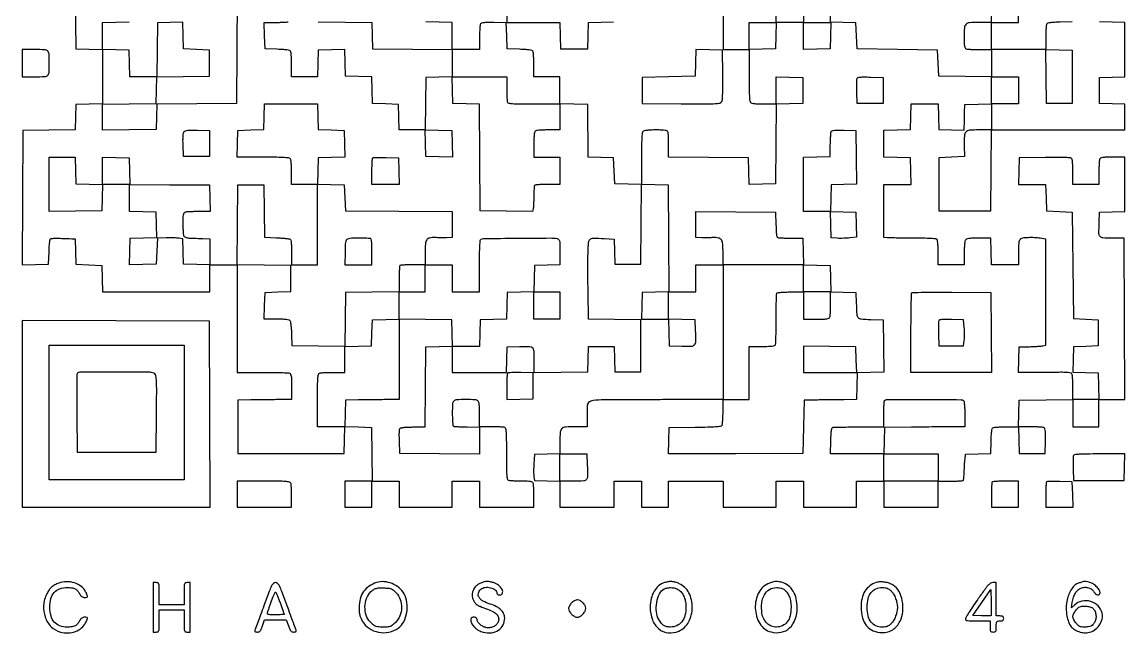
# Model space of a CAD drawing. Extents: x 179 to 1071, y 112 to 1107.
# Drawn here: x 179 to 1071, y 112 to 606 of the extents above; entities that cross this region are included whole.
import ezdxf

# ---------------------------------------------------------------- set-up
doc = ezdxf.new("R2010")
doc.units = 0

msp = doc.modelspace()

# ---------------------------------------------------------------- linework, layer by layer
for points in [[(353.021194, 626.932122), (352.760597, 583.716061), (352.5, 540.5), (320.284831, 540.236193), (288.069661, 539.972386), (287.784831, 529.736193), (287.5, 519.5), (265.75, 519.230498), (244, 518.960995), (244, 529.460995), (244, 539.960995), (265.75, 540.230498), (287.5, 540.5), (287.783631, 551.23021), (288.067262, 561.96042), (309.283631, 562.23021), (330.5, 562.5), (330.5, 573), (330.5, 583.5), (320, 584), (309.5, 584.5), (309.215817, 595.284606), (308.931635, 606.069211), (298.715817, 605.784606), (288.5, 605.5), (288.230498, 583.75), (287.960995, 562), (277.014329, 562), (266.067663, 562), (265.783832, 572.75), (265.5, 583.5), (254.75, 583.783832), (244, 584.067663), (244, 595), (244, 605.932337), (254.75, 606.216168), (265.5, 606.5)], [(571, 616.513664), (571, 606), (592.466168, 606), (613.932337, 606), (614.216168, 595.25), (614.5, 584.5), (625.5, 584.5), (636.5, 584.5), (636.783481, 595.215387), (637.066961, 605.930773), (647.283481, 606.215387), (657.5, 606.5)], [(811, 616.5), (811, 606), (800, 606), (789, 606), (789, 616.5)]]:
    msp.add_lwpolyline(points)
for points in [[(746, 627), (746, 605.5), (746, 584), (756.5, 584), (767, 584), (767, 563.2, 0.003169), (767.062069, 553.406919, 0.010454), (767.278846, 546.954487, 0.00933), (767.608073, 542.461896, 0.175156), (768.2, 541.2, 0.151021), (769.200819, 540.67179, 0.019333), (771.633415, 540.311138, 0.018456), (774.935222, 540.074264, 0.008678), (779.213853, 540), (789.027706, 540), (788.763853, 507.75), (788.5, 475.5), (777.784171, 475.216515), (767.068343, 474.93303), (766.784171, 485.716515), (766.5, 496.5), (734.25, 496.763853), (702, 497.027706), (702, 506.432066, 0.005959), (701.955694, 510.149321, 0.007839), (701.821697, 513.538545, 0.005926), (701.632097, 516.362208, 0.072001), (701.393011, 517.418213, 0.195123), (700.642994, 518.220382, 0.068495), (699.105917, 518.690477, 0.033615), (696.449162, 518.937794, 0.006405), (691.593011, 519, 0.009539), (687.62258, 518.924249, 0.019202), (684.499944, 518.684733, 0.020076), (682.177004, 518.321527, 0.148618), (681.2, 517.8, 0.175197), (680.607956, 516.537589, 0.009311), (680.278799, 512.038418, 0.01044), (680.06205, 505.576319, 0.003163), (680, 495.766168), (680, 474.932337), (669.25, 475.216168), (658.5, 475.5), (658, 486), (657.5, 496.5), (647.25, 496.784983), (637, 497.069966), (636.881648, 506.784983, -0.000066), (636.826896, 511.328393, -0.000034), (636.75939, 517.024339, -0.000034), (636.690669, 522.889387, -0.000051), (636.631648, 528), (636.5, 539.5), (625.25, 539.782751), (614, 540.065502), (614, 551.032751), (614, 562), (603.5, 562), (593, 562), (592.984687, 571.75, 0.007309), (592.922789, 575.573123, 0.010173), (592.747767, 578.991726, 0.006962), (592.504905, 581.827893, 0.117226), (592.199653, 582.711195, 0.199883), (591.411, 583.262532, 0.01918), (589.055937, 583.684251, 0.019108), (585.800174, 584.012968, 0.00836), (581.464966, 584.211195), (571.5, 584.5), (571, 595), (570.5, 605.5), (560.582645, 605.788231, 0.006827), (555.804805, 605.861823, 0.023663), (552.717063, 605.721018, 0.033714), (550.705135, 605.395734, 0.19692), (549.847958, 604.788231, 0.115445), (549.524351, 603.860149, 0.007585), (549.266219, 601.014355, 0.010675), (549.080714, 597.578609, 0.007755), (549.015313, 593.75), (549, 584), (538, 584), (527, 584), (527, 594.966168), (527, 605.932337), (516.25, 606.216168), (505.5, 606.5)], [(222.200998, 615.019799, 0.000291), (222.285669, 606), (222.5, 584.5), (233.25, 584.216168), (244, 583.932337), (244, 562), (244, 540.067663), (233.25, 539.783832), (222.5, 539.5), (222.215235, 529.269787), (221.930471, 519.039573), (200.715235, 518.769787), (179.5, 518.5), (179.241371, 464.216081), (178.982742, 409.932162), (189.741371, 410.216081), (200.5, 410.5), (200.788805, 420.464966, -0.008594), (200.967144, 424.325603, -0.013039), (201.267232, 427.672347, -0.007679), (201.629661, 430.426085, -0.221259), (202.011936, 431.007377, -0.128911), (203.060013, 431.328333, -0.008948), (206.172195, 431.399496, -0.008041), (210.955498, 431.34632, -0.001743), (219.215017, 431.092806), (221.930034, 431), (222.215017, 420.75), (222.5, 410.5), (233, 410), (243.5, 409.5), (243.783832, 398.75), (244.067663, 388), (287.533832, 388), (331, 388), (331, 399), (331, 410), (342, 410), (353, 410), (353, 366.5), (353, 323), (373.418213, 323, -0.002771), (381.357109, 322.956005, -0.004125), (388.303225, 322.821697, -0.001841), (394.220565, 322.636631, -0.083055), (395.418213, 322.393011, -0.205218), (396.23239, 321.601595, -0.063068), (396.69735, 319.913621, -0.030363), (396.940414, 316.960143, -0.005351), (397, 311.393011), (397, 301), (385.75, 300.925726, 0.000756), (380.680609, 300.884593, 0.000467), (374.720312, 300.821651, 0.000468), (368.83123, 300.748444, 0.000842), (364, 300.675726), (353.5, 300.5), (353.5, 279), (353.5, 257.5), (396.5, 257.5), (439.5, 257.5), (439.784686, 268.334198), (440.069372, 279.168395), (450.784686, 278.834198), (461.5, 278.5), (461.769502, 256.75), (462.039005, 235), (451.019502, 235), (440, 235), (440, 224.5), (440, 214), (451, 214), (462, 214), (462, 224.5), (462, 235), (473, 235), (484, 235), (484, 224.5), (484, 214), (505.5, 214), (527, 214), (527, 224.5), (527, 235), (538, 235), (549, 235), (549, 224.5), (549, 214), (571, 214), (593, 214), (593, 222.918213, 0.006277), (592.955669, 226.449196, 0.008159), (592.821697, 229.68135, 0.006338), (592.631778, 232.373807, 0.070946), (592.393011, 233.418213, 0.191652), (591.656877, 234.216173, 0.070258), (590.167248, 234.687898, 0.03479), (587.605148, 234.936805, 0.006824), (582.974799, 235, -0.006352), (579.484808, 235.044336, -0.008233), (576.287222, 235.178303, -0.006434), (573.623534, 235.368294, -0.070701), (572.581787, 235.606989, -0.25694), (571.699082, 236.652022, -0.031157), (571.276325, 239.739087, -0.016334), (571.049835, 245.241252, -0.002119), (571, 257, 0.002119), (570.950165, 268.758748, 0.016334), (570.723675, 274.260913, 0.031157), (570.300918, 277.347978, 0.25694), (569.418213, 278.393011, 0.07203), (568.361889, 278.632106, 0.005915), (565.534475, 278.821697, 0.007831), (562.140776, 278.955695, 0.005951), (558.418213, 279), (549, 279), (549, 289.393011, 0.010922), (548.826317, 297.343494, 0.180645), (547.808678, 299.74294, 0.192687), (545.492344, 300.809561, 0.012707), (538, 301, 0.012271), (530.531838, 300.816682, 0.186749), (528.210179, 299.784543, 0.185778), (527.18196, 297.456198, 0.012122), (527, 289.952028, 0.008759), (527.066748, 286.142082, 0.013338), (527.270813, 282.839398, 0.007889), (527.554801, 280.122804, 0.228161), (527.921915, 279.548259, 0.11948), (528.628529, 279.317429, 0.004153), (531.533455, 279.114902, 0.007538), (534.993522, 278.954844, 0.005174), (538.921915, 278.873109), (549, 278.767734), (549, 267.870014), (549, 256.972294), (516.75, 257.236147), (484.5, 257.5), (484.215017, 267.75, -0.005701), (484.131666, 272.833769, -0.025298), (484.267872, 275.81914, -0.042295), (484.592015, 277.593223, -0.313728), (485.215017, 278.11535, 0.009077), (485.779979, 278.176421, 0.006293), (486.416286, 278.265064, 0.006348), (487.025475, 278.365688, 0.012974), (487.5, 278.463035, -0.04467), (488.200358, 278.56102, -0.002025), (490.625618, 278.671865, -0.003374), (493.508206, 278.772433, -0.002409), (496.736147, 278.847686), (504.972294, 279), (505.236147, 311.25), (505.5, 343.5), (516.25, 343.783832), (527, 344.067663), (527, 333.533832), (527, 323), (548.965017, 323), (570.930034, 323), (571.215017, 333.25), (571.5, 343.5), (581.722245, 343.784677, -0.003488), (588.334543, 343.922669, -0.050684), (590.662172, 343.718733, -0.165802), (591.830539, 343.053969, -0.120322), (592.534088, 341.720206, -0.014931), (592.746531, 340.752221, -0.015552), (592.897539, 339.786309, -0.015411), (592.976104, 338.945432, -0.063258), (592.943422, 338.435529, 0.043583), (592.876326, 337.787963, 0.002149), (592.850897, 335.639395, 0.003463), (592.849335, 333.083367, 0.002493), (592.881579, 330.230498), (593, 322.960995), (614.75, 323.230498), (636.5, 323.5), (636.784983, 333.75), (637.069966, 344), (647.5, 344), (657.930034, 344), (658.215017, 333.75), (658.5, 323.5), (669, 323.5), (679.5, 323.5), (679.5, 344.5), (679.5, 365.5), (658.319721, 365.769685), (637.139442, 366.03937), (636.819721, 387.769685, -0.00189), (636.720239, 396.87, -0.00173), (636.685647, 406.243785, -0.001729), (636.712655, 414.613216, -0.00566), (636.81227, 420.145327, -0.012188), (637.248322, 428.257475, -0.199889), (638.460453, 430.628106, -0.182464), (641.045584, 431.550148, -0.009869), (649.859204, 431.214292), (657.932828, 430.746918), (658.216414, 420.623459), (658.5, 410.5), (669, 410.5), (679.5, 410.5), (679.763898, 442.783691), (680.027795, 475.067381), (690.763898, 474.783691), (701.5, 474.5), (701.760597, 431.283939), (702.021194, 388.067878), (691.260597, 387.783939), (680.5, 387.5), (680.216168, 376.75), (679.932337, 366), (690.932337, 366), (701.932337, 366), (702.216168, 355.25), (702.5, 344.5), (712.722245, 344.215323, 0.013848), (720.5543, 344.214168, 0.210395), (722.951391, 345.349379, 0.179386), (723.934656, 347.971409, 0.009619), (723.795054, 357), (723.5, 365.5), (712.75, 365.783832), (702, 366.067663), (702, 377.033832), (702, 388), (713, 388), (724, 388), (724, 399), (724, 410), (734.997836, 410), (745.995672, 410), (745.982205, 355.5), (745.968738, 301), (734.234369, 300.964718, -0.00038), (727.310528, 300.949156, -0.000058), (713.555506, 300.930289, -0.000065), (697.327133, 300.912041, -0.000057), (680.316291, 300.897057, 0.001259), (649.486656, 300.795773, 0.029982), (640.838863, 300.226365, 0.160339), (637.285846, 298.537728, 0.22249), (636.025314, 295.300361, -0.011579), (636.090845, 293.79075, -0.002945), (636.125982, 291.339793, -0.003001), (636.132822, 288.539636, -0.003035), (636.105963, 285.75), (636, 279), (626.934259, 279, 0.014488), (618.53919, 278.756688, 0.174233), (615.608691, 277.507482, 0.190134), (614.275491, 274.726697, 0.017821), (614, 266.999799), (614, 257.069966), (603.75, 256.784983), (593.5, 256.5), (592.970418, 249, 0.009238), (592.809463, 245.908595, 0.009315), (592.763426, 242.821875, 0.009163), (592.822694, 240.13329, 0.036753), (593.009432, 238.5), (593.578029, 235.5), (603.789014, 235.215017), (614, 234.930034), (614, 224.465017), (614, 214), (636, 214), (658, 214), (658, 224.5), (658, 235), (669, 235), (680, 235), (680, 224.5), (680, 214), (691, 214), (702, 214), (702, 224.5), (702, 235), (724, 235), (746, 235), (746, 224.5), (746, 214), (767.5, 214), (789, 214), (789, 224.5), (789, 235), (800, 235), (811, 235), (811, 224.5), (811, 214), (832.5, 214), (854, 214), (854, 224.5), (854, 235), (865, 235), (876, 235), (876, 224.5), (876, 214), (898, 214), (920, 214), (920, 224.5), (920, 235), (929.940983, 235, 0.00746), (933.786464, 235.057378, 0.011518), (937.105837, 235.233054, 0.00599), (939.864695, 235.476159, 0.233445), (940.372299, 235.793375, 0.10677), (940.574085, 236.362294, 0.00702), (940.773561, 238.103455, 0.009921), (940.942349, 240.203897, 0.007236), (941.049745, 242.543375, -0.005029), (941.157143, 245.132315, -0.003738), (941.325846, 247.988754, -0.003778), (941.525526, 250.681363, -0.008533), (941.726907, 252.716215), (942.216955, 256.932429), (952.358477, 257.216215), (962.5, 257.5), (962.788805, 267.464966, -0.00836), (962.987032, 271.800174, -0.019108), (963.315749, 275.055937, -0.01918), (963.737468, 277.411, -0.199883), (964.288805, 278.199653, -0.117134), (965.171517, 278.504879, -0.006997), (967.998336, 278.747767, -0.010202), (971.406013, 278.922787, -0.007334), (975.216168, 278.984687), (984.932337, 279), (985.216168, 268.25), (985.5, 257.5), (996, 257.5), (1006.5, 257.5), (1006.788231, 267.417355, 0.006827), (1006.861823, 272.195195, 0.023663), (1006.721018, 275.282937, 0.033714), (1006.395734, 277.294865, 0.19692), (1005.788231, 278.152042, 0.11554), (1004.859509, 278.475676, 0.007548), (1002.004417, 278.733781, 0.010646), (998.557744, 278.919289, 0.007729), (994.716168, 278.984687), (984.932337, 279), (985.216168, 289.75), (985.5, 300.5), (1007.25, 300.769502), (1029, 301.039005), (1029, 290.019502), (1029, 279), (1039.5, 279), (1050, 279), (1050, 290), (1050, 301), (1060.507242, 301), (1071.014483, 301), (1070.757242, 366.25), (1070.5, 431.5), (1060.704844, 431.5, -0.013476), (1053.2306, 431.701484, -0.207462), (1050.977276, 432.826381, -0.175915), (1050.063646, 435.326274, -0.009205), (1050.204946, 444), (1050.5, 452.5), (1060.75, 452.784983), (1071, 453.069966), (1071, 475.034983), (1071, 497), (1061.106989, 497, 0.005748), (1055.836306, 496.939403, 0.031643), (1053.006334, 496.694689, 0.0653), (1051.381554, 496.227587, 0.201158), (1050.606989, 495.418213, 0.07203), (1050.367894, 494.361889, 0.005915), (1050.178303, 491.534475, 0.007831), (1050.044305, 488.140776, 0.005951), (1050, 484.418213), (1050, 475), (1039.5, 475), (1029, 475), (1028.984687, 484.75, 0.007655), (1028.920078, 488.577369, 0.010563), (1028.73694, 492.009244, 0.007444), (1028.482259, 494.852781, 0.115844), (1028.162796, 495.77083, 0.230932), (1027.095412, 496.427241, 0.012869), (1023.091209, 496.714887, 0.012029), (1016.928451, 496.849994, 0.002701), (1006.428109, 496.77083), (985.5, 496.5), (985.216168, 485.75), (984.932337, 475), (995.932337, 475), (1006.932337, 475), (1007.216168, 464.25), (1007.5, 453.5), (1018, 453), (1028.5, 452.5), (1029, 409.5), (1029.5, 366.5), (1039.5, 366), (1049.5, 365.5), (1049.5, 355), (1049.5, 344.5), (1039.5, 344), (1029.5, 343.5), (1029.215407, 333.285365), (1028.930815, 323.07073), (1039.215407, 322.785365), (1049.5, 322.5), (1049.783832, 311.75), (1050.067663, 301), (1039.533832, 301), (1029, 301), (1028.984687, 310.75, 0.007993), (1028.917412, 314.581548, 0.010939), (1028.726302, 318.026457, 0.007917), (1028.45999, 320.877782, 0.114509), (1028.126581, 321.829429, 0.196609), (1027.220955, 322.472579, 0.032607), (1025.067193, 322.829141, 0.022473), (1021.717902, 323.009962, 0.006044), (1016.391893, 322.99349, -0.001772), (1011.475564, 322.936275, -0.001086), (1005.67828, 322.901944, -0.001088), (999.938622, 322.892906, -0.001939), (995.215017, 322.914061), (984.930034, 323), (985.215017, 333.25), (985.5, 343.5), (994, 343.75078, 0.004838), (997.419303, 343.884786, 0.005643), (1000.664062, 344.080136, 0.005034), (1003.402336, 344.303764, 0.033722), (1004.75, 344.519832), (1007, 345.038104), (1007, 387.907761), (1007, 430.777418), (1003.75, 431.305338, 0.026057), (999.130349, 431.810552, 0.018898), (993.955895, 431.909064, 0.01633), (989.270969, 431.66798, 0.102185), (986.982836, 430.990814, 0.131202), (985.914687, 429.991111, 0.095196), (985.326369, 428.464119, 0.039443), (985.058775, 425.772323, 0.00506), (985, 419.964816), (985, 410), (974.033832, 410), (963.067663, 410), (962.783832, 420.75), (962.5, 431.5), (952.712919, 431.5, 0.00665), (947.739107, 431.433843, 0.028066), (944.767521, 431.187479, 0.048144), (942.919948, 430.74503, 0.170654), (941.978232, 430, 0.109035), (941.605034, 428.965489, 0.009918), (941.304487, 426.223437, 0.012476), (941.090353, 422.902151, 0.009445), (941.015313, 419.25), (941, 410), (930.5, 410), (920, 410), (920, 419.940983, 0.007587), (919.930843, 424.498597, 0.021357), (919.698219, 427.677283, 0.025729), (919.330486, 429.856029, 0.19692), (918.75, 430.690983, 0.130492), (917.749912, 431.016747, 0.002829), (912.579687, 431.274037, 0.006286), (906.488468, 431.465935, 0.004178), (899.5, 431.53978, -0.001049), (892.405002, 431.570342, -0.001411), (885.979688, 431.629626, -0.000962), (880.588991, 431.70495, -0.015101), (878.75, 431.78978), (876, 432), (876, 453.5), (876, 475), (887.033832, 475), (898.067663, 475), (897.783832, 485.75), (897.5, 496.5), (886.75, 496.783832), (876, 497.067663), (876, 508), (876, 518.932337), (886.75, 519.216168), (897.5, 519.5), (897.784983, 529.75), (898.069966, 540), (909, 540), (919.930034, 540), (920.215017, 529.75), (920.5, 519.5), (930.75, 519.215017), (941, 518.930034), (941.153471, 522.715017, 0.00297), (941.219108, 524.612145, 0.001085), (941.290215, 527.297536, 0.001076), (941.35527, 530.233986, 0.001287), (941.403471, 533), (941.5, 539.5), (952.25, 539.783832), (963, 540.067663), (963, 529.533832), (963, 519), (953.035184, 519, 0.018611), (945.26998, 518.710857, 0.188547), (942.409772, 517.339238, 0.179199), (941.161278, 514.355436, 0.016511), (941.090885, 506.202346), (941.303145, 497.5), (930.901572, 497), (920.5, 496.5), (920.5, 475), (920.5, 453.5), (941.5, 453.5), (962.5, 453.5), (962.763664, 486.25), (963.027329, 519), (1017.013664, 519), (1071, 519), (1071, 529.465017), (1071, 539.930034), (1060.75, 540.215017), (1050.5, 540.5), (1050.5, 551), (1050.5, 561.5), (1060.75, 561.784983), (1071, 562.069966), (1071, 584), (1071, 605.930034), (1060.75, 606.215017), (1050.5, 606.5)], [(963.215017, 616.25), (962.930034, 606), (953.000201, 606, 0.017238), (945.301961, 605.73452, 0.184527), (942.515337, 604.443362, 0.178855), (941.253953, 601.603439, 0.016007), (941, 593.67273, 0.007258), (941.06419, 589.250634, 0.035943), (941.31469, 586.776052, 0.071886), (941.787918, 585.329981, 0.188329), (942.581787, 584.606989, 0.07203), (943.638111, 584.367894, 0.005915), (946.465525, 584.178303, 0.007831), (949.859224, 584.044305, 0.005951), (953.581787, 584), (963, 584), (963, 572.980112), (963, 561.960225), (941.75, 562.230112), (920.5, 562.5), (920, 573), (919.5, 583.5), (887, 584), (854.5, 584.5), (854, 595), (853.5, 605.5), (843.25, 605.784983), (833, 606.069966), (833, 616.534983)], [(1028.5, 606.5), (1018.535034, 606.211195, 0.00836), (1014.199826, 606.012968, 0.019108), (1010.944063, 605.684251, 0.01918), (1008.589, 605.262532, 0.199883), (1007.800347, 604.711195, 0.117226), (1007.495095, 603.827893, 0.006962), (1007.252233, 600.991726, 0.010173), (1007.077211, 597.573123, 0.007309), (1007.015313, 593.75), (1007, 584), (985, 584), (963, 584), (963, 595), (963, 606), (974, 606), (985, 606), (985, 616.533832)], [(418.5, 606.5), (440.216365, 606.230591), (461.93273, 605.961183), (462.216365, 595.230591), (462.5, 584.5), (494.75, 584.236147), (527, 583.972294), (527, 572.986147), (527, 562), (549, 562), (571, 562), (571, 552.581787, 0.005951), (571.044305, 548.859224, 0.007831), (571.178303, 545.465525, 0.005915), (571.367894, 542.638111, 0.07203), (571.606989, 541.581787, 0.257256), (572.653901, 540.698559, 0.030951), (575.756048, 540.27619, 0.016256), (581.284365, 540.049786, 0.002106), (593.106989, 540), (614, 540), (614, 529.5), (614, 519), (605.081787, 519, 0.006277), (601.550804, 518.955669, 0.008159), (598.31865, 518.821697, 0.006338), (595.626193, 518.631778, 0.070946), (594.581787, 518.393011, 0.205218), (593.76761, 517.601595, 0.063068), (593.30265, 515.913621, 0.030363), (593.059586, 512.960143, 0.005351), (593, 507.393011), (593, 497), (603.5, 497), (614, 497), (614, 486), (614, 475), (604.059017, 475, 0.00904), (600.206338, 474.930338, 0.013724), (596.863562, 474.717433, 0.008318), (594.119629, 474.420801, 0.227008), (593.523529, 474.03807, 0.114568), (593.287138, 473.33751, 0.006655), (593.096337, 471.070962, 0.00982), (592.956918, 468.3415, 0.007049), (592.904095, 465.28807, -0.006357), (592.853991, 462.139959, -0.00719), (592.724075, 459.121063, -0.006624), (592.542938, 456.561021, -0.038788), (592.326266, 455.230442), (591.773366, 452.960884), (570.636683, 453.230442), (549.5, 453.5), (549.239403, 496.716276), (548.978805, 539.932552), (538.239403, 540.216276), (527.5, 540.5), (527.215829, 551.283485), (526.931657, 562.06697), (516.215829, 561.783485), (505.5, 561.5), (505.260047, 540.28373), (505.020093, 519.06746), (515.760047, 518.78373), (526.5, 518.5), (526.784178, 507.715822), (527.068357, 496.931643), (516.284178, 497.215822), (505.5, 497.5), (505.216168, 508.25), (504.932337, 519), (494.501151, 519), (484.069966, 519), (483.784983, 529.25), (483.5, 539.5), (473, 540), (462.5, 540.5), (462.216508, 551.216508), (461.933016, 561.933016), (451.216508, 562.216508), (440.5, 562.5), (440.215829, 573.283485), (439.931657, 584.06697), (429.215829, 583.783485), (418.5, 583.5), (418.216168, 572.75), (417.932337, 562), (407.466168, 562), (397, 562), (396.984687, 571.75, 0.007309), (396.922789, 575.573123, 0.010173), (396.747767, 578.991726, 0.006962), (396.504905, 581.827893, 0.117226), (396.199653, 582.711195, 0.199883), (395.411, 583.262532, 0.01918), (393.055937, 583.684251, 0.019108), (389.800174, 584.012968, 0.00836), (385.464966, 584.211195), (375.5, 584.5), (375.216168, 595.25), (374.932337, 606), (384.384381, 606, 0.00593), (388.119908, 606.044304, 0.007809), (391.524537, 606.178303, 0.005887), (394.361111, 606.367872, 0.0721)]]:
    msp.add_lwpolyline(points, format="xyb")
for points in [[(788.783832, 595.25), (788.5, 584.5), (777.75, 584.216168), (767, 583.932337), (767, 594.966168), (767, 606), (778.033832, 606), (789.067663, 606)], [(832.783832, 595.25), (832.5, 584.5), (821.75, 584.216168), (811, 583.932337), (811, 594.966168), (811, 606), (822.033832, 606), (833.067663, 606)], [(1028.5, 562), (1028.5, 540.5), (1018, 540.5), (1007.5, 540.5), (1007.230403, 562.284031), (1006.960806, 584.068061), (1017.730403, 583.784031), (1028.5, 583.5)], [(810.5, 551), (810.5, 540.5), (799.75, 540.216168), (789, 539.932337), (789, 551), (789, 562.067663), (799.75, 561.783832), (810.5, 561.5)], [(985, 551), (985, 540), (974, 540), (963, 540), (963, 551), (963, 562), (974, 562), (985, 562)], [(179, 289.506286), (179, 214), (255.006326, 214), (331.012652, 214), (330.756326, 289.25), (330.5, 364.5), (254.75, 364.756286), (179, 365.012572)], [(310, 290.5), (310, 236), (255.5, 236), (201, 236), (201, 290.5), (201, 345), (255.5, 345), (310, 345)], [(811, 333.519888), (811, 323), (832.534983, 323), (854.069966, 323), (853.784983, 333.25), (853.5, 343.5), (832.25, 343.769888), (811, 344.039775)]]:
    msp.add_lwpolyline(points, close=True)
for points in [[(179, 573), (179, 562), (189.393011, 562, 0.010922), (197.343494, 562.173683, 0.180645), (199.74294, 563.191322, 0.192687), (200.809561, 565.507656, 0.012707), (201, 573, 0.012707), (200.809561, 580.492344, 0.192687), (199.74294, 582.808678, 0.180645), (197.343494, 583.826317, 0.010922), (189.393011, 584), (179, 584)], [(723.784171, 573.283485), (723.5, 562.5), (702, 562), (680.5, 561.5), (680.5, 551), (680.5, 540.5), (712.207329, 540.236011, 0.000973), (732.566979, 540.106114, 0.014249), (739.740701, 540.278754, 0.040828), (743.410903, 540.77415, 0.219324), (744.978556, 541.959932, 0.107365), (745.443119, 543.590928, 0.006792), (745.693549, 548.596386, 0.008557), (745.820525, 555.177632, 0.003973), (745.771227, 563.723921), (745.5, 583.5), (734.784171, 583.783485), (724.068343, 584.06697)], [(875.5, 551), (875.5, 540.5), (865, 540.5), (854.5, 540.5), (854.210159, 549.924983, -0.005535), (854.137174, 553.634259, -0.007531), (854.158783, 556.980936, -0.005233), (854.248144, 559.773814, -0.081166), (854.442274, 560.710164, -0.236652), (855.172333, 561.376284, -0.043922), (857.012272, 561.724596, -0.025951), (860.049899, 561.868732, -0.005823), (865.232115, 561.785181), (875.5, 561.5)], [(418.215017, 529.75), (418.5, 519.5), (429, 519), (439.5, 518.5), (439.783485, 507.784171), (440.06697, 497.068343), (429.283485, 496.784171), (418.5, 496.5), (418.216515, 485.784171), (417.93303, 475.068343), (428.716515, 474.784171), (439.5, 474.5), (440, 464), (440.5, 453.5), (483.75, 453.239377), (527, 452.978755), (527, 442.489377), (527, 432), (522.25, 431.870953, -0.005587), (520.09814, 431.836549, -0.003361), (517.544685, 431.841425, -0.003366), (515.005701, 431.880434, -0.005873), (512.902121, 431.951645, 0.059972), (508.59341, 431.631286, 0.206324), (506.331434, 430.080619, 0.124365), (505.249499, 426.765295, 0.016999), (505, 419.428571), (505, 410), (516, 410), (527, 410), (527, 399), (527, 388), (538, 388), (549, 388), (549, 408.940983, -0.002933), (549.059234, 419.038575, -0.011101), (549.273548, 425.352018, -0.009839), (549.599131, 429.63853, -0.234601), (550.219058, 430.635385, -0.136684), (552.178663, 431.202891, -0.000378), (579.934159, 431.465211, -0.001009), (606.313638, 431.641357, -0.045567), (611.75, 431.170424, -0.140502), (613.014703, 430.549084, -0.158476), (613.685894, 429.378518, -0.047978), (613.952393, 426.974487, -0.003631), (614, 420.418406), (614, 410.069966), (603.75, 409.784983), (593.5, 409.5), (593.216168, 398.75), (592.932337, 388), (603.466168, 388), (614, 388), (614, 377), (614, 366), (603.5, 366), (593, 366), (593, 377.033832), (593, 388.067663), (582.25, 387.783832), (571.5, 387.5), (571.216508, 376.783492), (570.933016, 366.066984), (560.216508, 365.783492), (549.5, 365.5), (549.216168, 354.75), (548.932337, 344), (538, 344), (527.067663, 344), (526.783832, 354.75), (526.5, 365.5), (505.25, 365.769888), (484, 366.039775), (484, 333.519888), (484, 301), (472.75, 300.925726, 0.000756), (467.680609, 300.884593, 0.000467), (461.720312, 300.821651, 0.000468), (455.83123, 300.748444, 0.000842), (451, 300.675726), (440.5, 300.5), (440.216168, 289.75), (439.932337, 279), (428.966168, 279), (418, 279), (418, 300.393011, -0.002045), (418.049566, 312.514173, -0.015901), (418.275578, 318.164693, -0.030015), (418.696146, 321.337463, -0.258697), (419.581787, 322.393011, -0.07203), (420.638111, 322.632106, -0.005915), (423.465525, 322.821697, -0.007831), (426.859224, 322.955695, -0.005951), (430.581787, 323), (440, 323), (440, 333.480112), (440, 343.960225), (418.75, 344.230112), (397.5, 344.5), (397.209882, 353.945876, 0.010217), (397.019842, 357.65896, 0.013854), (396.687053, 361.000112, 0.010763), (396.277004, 363.740901, 0.131421), (395.837437, 364.695876, 0.16359), (394.854267, 365.303767, 0.027853), (392.655059, 365.689805, 0.02181), (389.448996, 365.928968, 0.007712), (384.843724, 366), (374.932337, 366), (375.216168, 376.75), (375.5, 387.5), (386, 388), (396.5, 388.5), (396.5, 399), (396.5, 409.5), (374.736173, 409.769541), (352.972345, 410.039082), (353.236173, 442.269541), (353.5, 474.5), (364, 474.5), (374.5, 474.5), (374.769551, 453.365522), (375.039103, 432.231044), (384.769551, 431.835524, -0.006929), (388.587919, 431.627281, -0.009555), (392.008868, 431.327351, -0.00662), (394.846901, 430.985715, -0.106468), (395.75, 430.660985, -0.200997), (396.331606, 429.840721, -0.026002), (396.698973, 427.67557, -0.021483), (396.931155, 424.505891, -0.00754), (397, 419.940983), (397, 410), (407.5, 410), (418, 410), (418, 442.5), (418, 475), (407.5, 475), (397, 475), (397, 484.8, 0.008695), (396.925705, 489.071747, 0.018472), (396.688776, 492.369558, 0.019349), (396.328068, 494.799696, 0.150969), (395.8, 495.8, 0.175197), (394.537589, 496.392044, 0.009311), (390.038418, 496.721201, 0.01044), (383.576319, 496.93795, 0.003163), (373.766168, 497), (352.932337, 497), (353.216168, 507.75), (353.5, 518.5), (364, 519), (374.5, 519.5), (374.784983, 529.75), (375.069966, 540), (396.5, 540), (417.930034, 540)], [(330.5, 508), (330.5, 497.5), (320, 497.5), (309.5, 497.5), (309.211141, 506.850715, -0.008898), (309.156589, 511.019073, -0.019663), (309.296615, 514.197242, -0.02258), (309.596888, 516.521045, -0.1305), (310.112128, 517.635106, -0.149751), (311.166788, 518.32726, -0.044369), (313.081903, 518.705126, -0.027023), (316.065714, 518.860698, -0.006919), (320.900987, 518.784391), (330.5, 518.5)], [(853.769404, 496.785197), (854.038809, 475.070395), (843.769404, 474.785197), (833.5, 474.5), (833.216527, 463.785353), (832.933054, 453.070705), (843.216527, 452.785353), (853.5, 452.5), (853.78342, 442.391609), (854.066839, 432.283218), (848.78342, 431.715855, -0.011874), (846.39765, 431.516829, -0.007318), (843.583255, 431.390526, -0.007337), (840.795686, 431.347207, -0.013035), (838.5, 431.405078), (833.5, 431.661665), (833.216168, 442.330833), (832.932337, 453), (821.966168, 453), (811, 453), (811, 474.966168), (811, 496.932337), (821.75, 497.216168), (832.5, 497.5), (832.766667, 507, -0.004189), (832.90275, 510.732729, -0.005749), (833.091865, 514.087261, -0.003808), (833.3039, 516.89297, -0.066208), (833.499258, 517.786422, -0.248111), (834.176044, 518.400559, -0.038292), (836.022257, 518.725001, -0.025174), (838.972404, 518.863975, -0.006513), (843.732592, 518.786422), (853.5, 518.5)], [(222.216168, 486.25), (222.5, 475.5), (233.25, 475.216168), (244, 474.932337), (244, 486), (244, 497.067663), (254.75, 496.783832), (265.5, 496.5), (265.783692, 485.763809), (266.067383, 475.027617), (298.283692, 474.763809), (330.5, 474.5), (330.783832, 463.75), (331.067663, 453), (321.615619, 453, 0.00593), (317.880092, 452.955696, 0.007809), (314.475463, 452.821697, 0.005887), (311.638889, 452.632128, 0.0721), (310.581787, 452.393011, 0.190061), (309.785864, 451.663266, 0.071459), (309.315682, 450.197627, 0.035402), (309.070745, 447.679954, 0.006995), (309.015313, 443.143011, 0.009521), (309.086359, 439.729884, 0.012559), (309.288396, 436.624584, 0.010019), (309.571846, 434.061101, 0.108977), (309.923453, 433.089615, 0.138758), (310.563693, 432.515865, 0.042405), (311.787419, 432.040986, 0.037149), (313.366603, 431.702499, 0.026998), (315.158141, 431.553638, -0.000805), (317.228709, 431.490407, -0.000375), (319.913641, 431.40207, -0.000372), (322.73135, 431.30515, -0.00052), (325.25, 431.214023), (331, 431), (331, 420.466168), (331, 409.932337), (320.25, 410.216168), (309.5, 410.5), (309.215446, 420.711169), (308.930891, 430.922339), (305.715446, 431.450124, 0.026056), (304.019177, 431.638483, 0.007556), (301.388287, 431.752679, 0.007575), (298.415821, 431.791671, 0.008023), (295.5, 431.738954), (288.5, 431.5), (288, 421), (287.5, 410.5), (276.715822, 410.215822), (265.931643, 409.931643), (266.215822, 420.715822), (266.5, 431.5), (277.284606, 431.784183), (288.069211, 432.068365), (287.784606, 442.284183), (287.5, 452.5), (276.75, 452.783832), (266, 453.067663), (266, 464.033832), (266, 475), (255.033832, 475), (244.067663, 475), (243.783832, 464.25), (243.5, 453.5), (222.25, 453.230112), (201, 452.960225), (201, 474.980112), (201, 497), (211.466168, 497), (221.932337, 497)], [(483.783832, 485.75), (484.067663, 475), (473.033832, 475), (462, 475), (462, 485.333333, -0.006317), (462.050668, 489.343898, -0.009512), (462.205463, 492.836713, -0.004898), (462.419778, 495.762931, -0.177451), (462.699448, 496.366114, -0.183378), (463.300668, 496.636532, -0.005301), (466.145783, 496.777033, -0.010046), (469.547259, 496.840477, -0.006672), (473.449448, 496.782781), (483.5, 496.5)], [(788.784983, 442.25, 0.004846), (789.000178, 436.512346, 0.035506), (789.323928, 433.78524, 0.092186), (789.874219, 432.378981, 0.228691), (790.784983, 431.80251, 0.020939), (791.884699, 431.722336, 0.001894), (794.639964, 431.647608, 0.002456), (797.928025, 431.587049, 0.001917), (801.5, 431.55251), (810.5, 431.5), (810.783492, 420.783492), (811.066984, 410.066984), (821.783492, 409.783492), (832.5, 409.5), (832.783481, 398.784613), (833.066961, 388.069227), (843.283481, 387.784613), (853.5, 387.5), (853.75078, 379, 0.008001), (854.167162, 369.85434, 0.165236), (855.196667, 367.34273, 0.196929), (857.49116, 366.190479, 0.012174), (865.2603, 365.784869), (875.5, 365.5), (875.769789, 344.284032), (876.039577, 323.068065), (865.269789, 322.784032), (854.5, 322.5), (854.216168, 311.75), (853.932337, 301), (843.716168, 300.878498, -0.000018), (839.011865, 300.822715, -0.00001), (833.269749, 300.754941, -0.00001), (827.453221, 300.686515, -0.000016), (822.5, 300.628498), (811.5, 300.5), (811, 279), (810.5, 257.5), (756.216081, 257.241371), (701.932162, 256.982742), (702.216081, 267.741371), (702.5, 278.5), (723.409228, 278.698619, 0.002817), (733.806455, 278.855962, 0.012035), (740.00521, 279.13407, 0.012627), (744.063125, 279.517286, 0.225229), (745.143915, 280.198619, 0.115145), (745.470651, 281.13425, 0.007691), (745.731394, 283.981782, 0.01076), (745.918688, 287.420453, 0.007831), (745.984687, 291.25), (746, 301), (756.5, 301), (767, 301), (767, 322.5), (767, 344), (777.393011, 344, 0.005548), (782.847127, 344.060521, 0.028856), (785.845765, 344.300585, 0.056089), (787.591489, 344.745678, 0.213844), (788.369202, 345.519741, 0.083016), (788.603245, 346.66985, 0.001854), (788.781072, 352.332118, 0.00414), (788.910111, 358.979916, 0.002782), (788.952381, 366.576708, -0.002787), (788.994503, 374.133165, -0.004325), (789.123586, 380.65189, -0.00141), (789.299584, 386.278283, -0.130606), (789.535207, 387.056967, -0.229468), (790.126712, 387.432853, -0.007408), (793.013867, 387.722984, -0.012896), (796.515436, 387.931742, -0.00844), (800.559017, 388), (811, 388), (811, 399.034389), (811, 410.068778), (789.25, 409.998748, -0.000283), (780.134479, 409.974554, -0.000258), (770.73125, 409.959759, -0.000258), (762.325667, 409.955194, -0.000836), (756.75, 409.964359), (746, 410), (746, 419.428571, 0.016999), (745.750501, 426.765295, 0.124365), (744.668566, 430.080619, 0.206324), (742.40659, 431.631286, 0.059972), (738.097879, 431.951645, -0.005873), (735.994299, 431.880434, -0.003366), (733.455315, 431.841425, -0.003361), (730.90186, 431.836549, -0.005587), (728.75, 431.870953), (724, 432), (724, 442.513853), (724, 453.027706), (756.25, 452.763853), (788.5, 452.5)], [(443, 431.048715, 0.110057), (441.558724, 430.320357, 0.15938), (440.797828, 429.126801, 0.052126), (440.448228, 426.770281, 0.003802), (440.215017, 420.206923), (439.930034, 410), (450.965017, 410), (462, 410), (462, 420.5, 0.006129), (461.938497, 425.517005, 0.023067), (461.716513, 428.654191, 0.032361), (461.355778, 430.620222, 0.309369), (460.75, 431.15645, 0.02504), (456.947177, 431.440069, 0.007611), (451.167341, 431.492969, 0.005884), (445.442873, 431.390847, 0.054826)], [(484.666667, 409.333333, 0.178521), (484.399815, 408.754654, 0.00453), (484.195833, 405.832812, 0.009127), (484.048277, 402.353637, 0.006033), (484, 398.352836), (484, 388.039005), (462.25, 387.769502), (440.5, 387.5), (440.230403, 365.715969), (439.960806, 343.931939), (450.730403, 344.215969), (461.5, 344.5), (462, 355), (462.5, 365.5), (473.25, 365.783832), (484, 366.067663), (484, 377.033832), (484, 388), (494.5, 388), (505, 388), (505, 399), (505, 410), (495.166667, 410, 0.006327), (491.350087, 409.951706, 0.009526), (488.026042, 409.804167, 0.004912), (485.241448, 409.599886, 0.177413)], [(811, 377), (811, 366), (821.393011, 366, 0.005351), (826.960143, 366.059586, 0.030363), (829.913621, 366.30265, 0.063068), (831.601595, 366.76761, 0.205218), (832.393011, 367.581787, 0.07203), (832.632106, 368.638111, 0.005915), (832.821697, 371.465525, 0.007831), (832.955695, 374.859224, 0.005951), (833, 378.581787), (833, 388), (822, 388), (811, 388)], [(962.763853, 355.25), (963.027706, 323), (952.763853, 322.926805, -0.00126), (944.527276, 322.888824, -0.000694), (934.455126, 322.881746, -0.00058), (922.339842, 322.904102, -0.000334), (907.75, 322.957682), (898, 323), (898, 354.833333, -0.002001), (898.049029, 367.086392, -0.003231), (898.199888, 377.515513, -0.000593), (898.402981, 386.698691, -0.192864), (898.680468, 387.347135, -0.194926), (899.328722, 387.621499, -0.000608), (908.434599, 387.750224, -0.003285), (918.778546, 387.815907, -0.002034), (930.930468, 387.763802), (962.5, 387.5)], [(920.44275, 364.711405, 0.081149), (920.248444, 363.774362, 0.00524), (920.158923, 360.981301, 0.007536), (920.137209, 357.634347, 0.00554), (920.210159, 353.924983), (920.5, 344.5), (930.5, 344.5), (940.5, 344.5), (941.08534, 348.886315, 0.022863), (941.269448, 350.99849, 0.010307), (941.326793, 353.780045, 0.01018), (941.266834, 356.724741, 0.013684), (941.08534, 359.386315), (940.5, 365.5), (930.732592, 365.786422, 0.006215), (925.820487, 365.869374, 0.027145), (922.9185, 365.724677, 0.046335), (921.158442, 365.373938, 0.232847)], [(223.453816, 321.740243, 0.089548), (223.261817, 320.729866, 0.000598), (223.19019, 311.747155, 0.00234), (223.168607, 301.460077, 0.00149), (223.235201, 289.490243), (223.5, 258.5), (255.5, 258.5), (287.5, 258.5), (287.765726, 289.5, 0.001225), (287.879013, 308.006621, 0.012082), (287.71941, 315.793845, 0.024457), (287.315418, 320.099227, 0.201729), (286.324597, 321.75, 0.157681), (282.495237, 323.016106, 0.001671), (254.221233, 323.106234, 0.001077), (225.335041, 323.03952, 0.309316)], [(571.699448, 322.366114, 0.177529), (571.419756, 321.762646, 0.004871), (571.205463, 318.826775, 0.009484), (571.050667, 315.323038, 0.006296), (571, 311.299502), (571, 300.932337), (581.75, 301.216168), (592.5, 301.5), (592.5, 312), (592.5, 322.5), (582.449448, 322.782781, 0.006672), (578.547259, 322.840477, 0.010046), (575.145783, 322.777033, 0.005301), (572.300668, 322.636532, 0.183378)], [(940.5, 300.234687, -0.205709), (940.899526, 299.555004, -0.008718), (941.207694, 296.718379, -0.013689), (941.427943, 293.249169, -0.009006), (941.5, 289.249187), (941.5, 278.998375), (931, 278.93878, 0.000384), (925.512826, 278.903423, 0.000114), (917.121875, 278.840998, 0.000114), (907.692912, 278.766548, 0.000123), (898.5, 278.689593), (876.5, 278.5), (876.216168, 267.75), (875.932337, 257), (897.966168, 257), (920, 257), (920, 246), (920, 235), (898, 235), (876, 235), (876, 246), (876, 257), (854.466168, 257), (832.932337, 257), (833.216168, 267.75, -0.005135), (833.423583, 273.404072, -0.028884), (833.739436, 276.41008, -0.060308), (834.221697, 278.068999, -0.27619), (835, 278.63465, -0.019076), (836.11052, 278.691758, -0.000367), (841.860938, 278.763631, -0.000887), (848.572988, 278.83069, -0.000594), (856.25, 278.88465), (876, 279), (876, 289.333333, -0.006022), (876.048276, 293.341612, -0.009111), (876.195833, 296.827083, -0.004516), (876.399803, 299.754503, -0.178563), (876.666667, 300.333333, -0.198958), (878.26812, 300.996512, -0.000342), (908.457896, 300.970528, -0.000409), (938.482982, 300.899539, -0.15893)], [(636.179031, 248.25, -0.007053), (636.395501, 238.656296, -0.179991), (635.520206, 236.241295, -0.209707), (633.318069, 235.16805, -0.010017), (624.930449, 235), (614, 235), (614, 246), (614, 257), (624.929031, 257), (635.858062, 257)], [(1029.428774, 255.674983, 0.081654), (1029.239658, 254.758353, 0.005045), (1029.154817, 251.970602, 0.007376), (1029.136178, 248.631743, 0.005394), (1029.210159, 244.924983), (1029.5, 235.5), (1050, 235.5), (1070.5, 235.5), (1070.783832, 246.25), (1071.067663, 257), (1050.502447, 257, 0.002631), (1039.97284, 256.944601, 0.013068), (1034.058858, 256.727711, 0.015137), (1030.329498, 256.379632, 0.277041)], [(353, 224.5), (353, 214), (375, 214), (397, 214), (397, 222.918213, 0.006277), (396.955669, 226.449196, 0.008159), (396.821697, 229.68135, 0.006338), (396.631778, 232.373807, 0.070946), (396.393011, 233.418213, 0.258697), (395.337463, 234.303854, 0.030015), (392.164693, 234.724422, 0.015901), (386.514173, 234.950434, 0.002045), (374.393011, 235), (353, 235)], [(963.666667, 234.333333, 0.177413), (963.400114, 233.758552, 0.004912), (963.195833, 230.973958, 0.009526), (963.048294, 227.649913, 0.006327), (963, 223.833333), (963, 214), (974, 214), (985, 214), (985, 224.5), (985, 235), (974.666667, 235, 0.006022), (970.658388, 234.951724, 0.009111), (967.172917, 234.804167, 0.004516), (964.245497, 234.600197, 0.178563)], [(1007.699448, 234.366114, 0.176241), (1007.420111, 233.767337, 0.005323), (1007.205463, 230.983588, 0.009942), (1007.050687, 227.652202, 0.006636), (1007, 223.833333), (1007, 214), (1018.034983, 214), (1029.069966, 214), (1028.784983, 224.25), (1028.5, 234.5), (1018.449448, 234.782781, 0.006672), (1014.547259, 234.840477, 0.010046), (1011.145783, 234.777033, 0.005301), (1008.300668, 234.636532, 0.183378)], [(208.683804, 152.608385, 0.037519), (205.453517, 151.123705, 0.05564), (202.915054, 149.322992, 0.055933), (200.845434, 147.014506, 0.038414), (199.028793, 144, 0.098351), (196.41826, 134.548766, 0.103483), (197.694085, 124.999041, 0.111726), (202.534074, 117.306042, 0.131773), (209.957988, 113.009347, 0.074228), (216.170377, 112.295289, 0.078664), (222.190275, 113.457707, 0.085063), (227.170422, 116.292443, 0.110583), (230.393538, 120.416892, 0.008295), (231.725442, 123.348264, 0.150376), (231.838458, 124.358843, 0.32021), (231.302978, 124.871744, 0.036035), (229.52568, 125, 0.074186), (228.315265, 124.819415, 0.085534), (227.274159, 124.294684, 0.073782), (226.357711, 123.379331, 0.040384), (225.51533, 122.029644, -0.060119), (223.858757, 119.594384, -0.097596), (221.886425, 118.067496, -0.082774), (219.244306, 117.252992, -0.033478), (215.470034, 117, -0.085617), (209.434909, 118.041046, -0.128649), (205.041292, 121.030957, -0.116684), (202.40134, 126.039796, -0.062843), (201.511047, 133, -0.061107), (202.366356, 140.07176, -0.120578), (204.97537, 145.053707, -0.1321), (209.398022, 147.987437, -0.080931), (215.612794, 149, -0.034712), (219.300064, 148.743704, -0.082981), (221.908926, 147.92416, -0.096565), (223.868732, 146.395301, -0.059701), (225.51533, 143.970356, 0.040384), (226.357711, 142.620669, 0.073782), (227.274159, 141.705316, 0.085534), (228.315265, 141.180585, 0.074186), (229.52568, 141, 0.036035), (231.302978, 141.128256, 0.32021), (231.838458, 141.641157, 0.150376), (231.725442, 142.651736, 0.008295), (230.393538, 145.583108, 0.121066), (226.927372, 149.834299, 0.083404), (221.38911, 152.713278, 0.078871), (214.896381, 153.731445, 0.088719)], [(285, 133), (285, 113), (287.5, 113, 0.104331), (288.950811, 113.306062, 0.224677), (289.680556, 114.15, 0.064117), (289.955995, 116.064536, 0.003707), (290, 122), (290, 131), (300, 131), (310, 131), (310, 122, 0.003707), (310.044005, 116.064536, 0.064117), (310.319444, 114.15, 0.224677), (311.049189, 113.306062, 0.104331), (312.5, 113), (315, 113), (315, 133), (315, 153), (312.5, 153, 0.104331), (311.049189, 152.693938, 0.224677), (310.319444, 151.85, 0.064117), (310.044005, 149.935464, 0.003707), (310, 144), (310, 135), (300, 135), (290, 135), (290, 144, 0.003707), (289.955995, 149.935464, 0.064117), (289.680556, 151.85, 0.224677), (288.950811, 152.693938, 0.104331), (287.5, 153), (285, 153)], [(374.561826, 134.25, 0.000056), (371.891492, 126.97389, 0.000085), (369.569213, 120.640625, 0.000031), (367.570287, 115.185263, 0.002096), (367.2321, 114.25, 0.176258), (367.235285, 113.732765, 0.170292), (367.569733, 113.329545, 0.098345), (368.270572, 113.077722, 0.03724), (369.312645, 113, 0.083579), (370.70263, 113.233982, 0.135846), (371.681839, 113.909055, 0.078963), (372.503311, 115.280794, 0.015325), (373.5, 118), (375.160733, 123), (383.882822, 123), (392.604911, 123), (394.402886, 118, 0.015656), (395.464944, 115.313739, 0.07589), (396.332377, 113.928019, 0.129346), (397.332249, 113.239937, 0.086585), (398.707419, 113, 0.037744), (399.739068, 113.077988, 0.098919), (400.434052, 113.330182, 0.170206), (400.765741, 113.733446, 0.175239), (400.7679, 114.25, 0.002096), (400.429713, 115.185263, 0.000031), (398.430787, 120.640625, 0.000085), (396.108508, 126.97389, 0.000056), (393.438174, 134.25, 0.002251), (389.127109, 145.831267, 0.026377), (387.191461, 150.241349, 0.080817), (385.69777, 152.300247, 0.198001), (384, 153, 0.198001), (382.30223, 152.300247, 0.080817), (380.808539, 150.241349, 0.026377), (378.872891, 145.831267, 0.002251)], [(465.764045, 153.05557, 0.07095), (459.642134, 150.089072, 0.091267), (455.182211, 145.721644, 0.089168), (452.501217, 139.966946, 0.064595), (451.588835, 132.939169, 0.017326), (451.711034, 129.40439, 0.040848), (452.107186, 126.798308, 0.046119), (452.885067, 124.48725, 0.028317), (454.19606, 121.928422, 0.109868), (459.687593, 116.021229, 0.102355), (467.304108, 112.810083, 0.100827), (475.667246, 112.860126, 0.10332), (483.263472, 116.187608, 0.118996), (487.700748, 121.296679, 0.07771), (490.191433, 128.733894, 0.074947), (490.341306, 136.864159, 0.094761), (487.979621, 143.987427, 0.09527), (484.01477, 148.703618, 0.073688), (478.226189, 152.131549, 0.07431), (471.744562, 153.712204, 0.10044)], [(552, 153.347931, 0.029699), (549.326402, 152.287402, 0.047904), (547.218193, 151.044382, 0.055122), (545.603721, 149.574331, 0.061277), (544.414686, 147.835022, 0.047925), (543.403102, 145.313139, 0.07279), (543.073217, 142.97855, 0.072117), (543.425364, 140.631603, 0.046116), (544.463015, 138.071521, 0.048362), (545.699166, 136.159399, 0.090526), (547.079903, 134.949155, 0.041416), (549.420752, 133.800021, 0.00377), (555.494283, 131.47209, -0.035394), (560.374092, 129.238597, -0.095167), (563.305895, 126.820046, -0.143302), (564.46261, 124.13376, -0.129374), (564.053265, 121.128593, -0.104671), (562.512241, 118.882266, -0.084261), (560.0779, 117.24242, -0.080688), (557.134995, 116.448009, -0.083749), (554.131466, 116.641937, -0.071798), (551.640256, 117.622354, -0.055883), (549.285295, 119.339147, -0.05935), (547.557431, 121.346733, -0.149114), (547, 123.174314, 0.092886), (546.845765, 123.997386, 0.14336), (546.407663, 124.567431, 0.112929), (545.642142, 124.896383, 0.045268), (544.5, 125, 0.04548), (543.233654, 124.884575, 0.151247), (542.501588, 124.501578, 0.15214), (542.116447, 123.773562, 0.046192), (542, 122.515777, 0.133788), (542.766125, 119.703822, 0.068629), (545.049229, 116.816324, 0.06242), (548.329289, 114.373971, 0.065668), (552.056177, 112.867157, 0.09295), (558.59422, 112.423845, 0.116548), (564.286478, 114.499846, 0.128259), (568.079569, 118.705153, 0.126924), (569.354845, 124.244384, 0.098625), (568.529586, 127.886423, 0.096442), (566.368397, 130.967226, 0.076592), (562.741246, 133.523364, 0.03893), (557.552714, 135.614906, -0.048933), (551.852638, 138.046054, -0.127719), (548.632912, 141.075756, -0.205481), (548.118104, 144.340249, -0.14764), (550.046286, 147.541889, -0.152922), (553.46291, 149.117396, -0.0929), (557.942709, 148.863167, -0.103681), (561.653974, 147.076912, -0.232981), (563, 144.345012, 0.172986), (563.18751, 143.819249, 0.098327), (563.71468, 143.384501, 0.074706), (564.518389, 143.096168, 0.048868), (565.5, 143, 0.31352), (567.525882, 144.408787, 0.214242), (567.332601, 147.30822, 0.104042), (564.378474, 150.844056, 0.099463), (560.204514, 152.959978, 0.016376), (557.538798, 153.60712, 0.03956), (555.528203, 153.862477, 0.049209), (553.786228, 153.773404, 0.042231)], [(698.619302, 152.965577, 0.103791), (693.880689, 150.390624, 0.085403), (690.183932, 145.964093, 0.075144), (687.837242, 140.009431, 0.056409), (687.043924, 133, 0.089468), (688.867054, 122.892776, 0.131158), (694.072434, 115.566536, 0.149751), (701.667468, 112.400692, 0.12924), (710.229451, 113.777299, 0.168029), (718.118512, 121.118178, 0.120271), (721.113161, 132.893548, 0.120739), (718.342914, 144.689176, 0.169987), (710.598931, 152.094566, 0.033663), (707.452623, 153.275239, 0.054834), (704.65061, 153.79131, 0.055496), (701.827431, 153.683135, 0.03545)], [(783.5, 152.503716, 0.190637), (774.948869, 145.07431, 0.12855), (772.055648, 132.317519, 0.12912), (775.778644, 119.818339, 0.192696), (784.78926, 113.056746, 0.116714), (792.969309, 112.805894, 0.137845), (799.830208, 116.340187, 0.122881), (804.377412, 123.332215, 0.082331), (805.978038, 132.782119, 0.057337), (805.180141, 139.937374, 0.076938), (802.768307, 145.990315, 0.087556), (798.952516, 150.453, 0.104818), (794.056846, 153.000752, 0.020052), (791.019922, 153.714614, 0.059525), (788.889581, 153.867969, 0.056344), (786.719483, 153.518614, 0.016597)], [(869.913572, 153.088032, 0.086426), (864.650359, 150.333908, 0.091742), (860.75481, 146.009792, 0.082486), (858.384573, 140.172893, 0.05534), (857.588235, 133, 0.067746), (858.73895, 124.546135, 0.105621), (862.127202, 118.054274, 0.118766), (867.529389, 114.007879, 0.101965), (874.5, 112.571429, 0.061132), (879.237346, 113.152805, 0.079502), (883.25313, 114.864367, 0.079317), (886.541087, 117.747363, 0.06052), (889.134931, 121.778729, 0.088087), (891.339962, 129.590272, 0.071628), (890.960228, 138.292009, 0.076092), (888.244705, 146.005118, 0.132471), (883.632872, 150.917881, 0.057429), (880.481391, 152.39708, 0.041831), (876.718785, 153.319831, 0.042669), (872.979127, 153.588038, 0.074132)], [(951.718609, 139.059985, 0.004895), (947.994437, 133.605104, 0.007301), (944.854841, 128.756603, 0.003582), (942.291961, 124.603312, 0.137281), (942, 123.559985, 0.27426), (942.476686, 122.756311, 0.086548), (943.85258, 122.289, 0.033748), (946.536927, 122.054112, 0.004952), (952, 122), (962, 122), (962, 117.5, 0.012699), (962.068074, 114.820113, 0.114574), (962.388889, 113.7, 0.210352), (963.093239, 113.165617, 0.058662), (964.5, 113, 0.058662), (965.906761, 113.165617, 0.210352), (966.611111, 113.7, 0.114574), (966.931926, 114.820113, 0.012699), (967, 117.5, -0.012152), (967.068508, 120.318399, -0.135673), (967.416667, 121.375, -0.212646), (968.198831, 121.869465, -0.036189), (970, 122, 0.030703), (971.500917, 122.092253, 0.116834), (972.375, 122.416667, 0.166173), (972.840542, 123.024683, 0.081208), (973, 124, 0.081208), (972.840542, 124.975317, 0.166173), (972.375, 125.583333, 0.116834), (971.500917, 125.907747, 0.030703), (970, 126), (967, 126), (967, 139.5), (967, 153), (964.218609, 153, 0.149552), (962.312445, 152.416814, 0.061577), (960.254552, 150.62349, 0.026887), (957.341124, 147.000204, 0.00366)], [(1034.04127, 152.693558, 0.167395), (1027.98632, 147.955308, 0.089679), (1024.279953, 139.095156, 0.080614), (1023.682124, 128.513966, 0.093473), (1026.57116, 118.862393, 0.10638), (1028.905809, 116.02913, 0.064566), (1032.64406, 113.784922, 0.062582), (1036.983219, 112.505577, 0.082456), (1041.101943, 112.517223, 0.10317), (1046.159894, 114.496379, 0.090815), (1050.274537, 118.405005, 0.094641), (1052.61505, 123.360907, 0.125249), (1052.631437, 128.332335, 0.136029), (1049.284116, 134.228991, 0.126708), (1043.292303, 137.755976, 0.125654), (1036.301321, 137.965421, 0.132593), (1030.225864, 134.773882), (1027.771983, 132.5), (1028.483061, 137, -0.038564), (1029.472423, 141.154075, -0.059208), (1031.009535, 144.512958, -0.070045), (1033.044991, 146.992696, -0.092606), (1035.517407, 148.539104, -0.082416), (1038.532904, 149.181163, -0.08173), (1041.603381, 148.817866, -0.08704), (1044.234033, 147.532447, -0.113293), (1045.990558, 145.517642, 0.093079), (1047.378298, 143.791052, 0.148583), (1049.098732, 143.036857, 0.234535), (1050.430195, 143.511752, 0.194252), (1051, 144.923077, 0.157828), (1050.26947, 147.179755, 0.048774), (1047.874724, 149.890314, 0.048603), (1044.826278, 152.220184, 0.089753), (1041.935096, 153.362981, 0.009246), (1039.405136, 153.820494, 0.06133), (1038.125317, 153.869031, 0.055281), (1036.821162, 153.611379, 0.006697)], [(387.930384, 136.058597, -0.001098), (389.107081, 132.800432, -0.001745), (390.0983, 130.006205, -0.000358), (390.960064, 127.544093, -0.08419), (391, 127.308597, -0.399426), (390.880991, 127.183389, -0.001839), (388.912322, 127.09065, -0.006779), (386.618144, 127.02218, -0.00407), (383.893011, 127, -0.005609), (379.726103, 127.046748, -0.060916), (378.065923, 127.28768, -0.240986), (377.459883, 127.839665, -0.184329), (377.464869, 128.75, 0.006747), (377.868022, 129.832381, 0.000797), (378.727626, 132.251196, 0.000954), (379.739574, 135.130606, 0.000782), (380.810341, 138.211517, -0.010216), (381.882748, 141.119051, -0.018392), (382.89689, 143.448768, -0.014669), (383.780404, 145.159664, -0.502991), (384.168866, 145.211517, -0.092251), (384.54939, 144.640035, -0.003384), (385.559221, 142.229346, -0.006072), (386.704045, 139.344487, -0.004215)], [(481.534117, 144.811303, -0.099867), (484.879438, 139.265053, -0.091849), (485.944685, 132.684557, -0.091772), (484.58198, 126.154489, -0.099485), (480.987963, 120.752669, -0.021613), (478.607721, 118.569764, -0.083812), (476.888522, 117.558463, -0.075649), (474.844604, 117.115368, -0.01562), (471.152443, 117, -0.016144), (467.65737, 117.112882, -0.061175), (465.512667, 117.51817, -0.073196), (463.73062, 118.390229, -0.029835), (461.595198, 120.050559, -0.111833), (457.950568, 125.075363, -0.086535), (456.390244, 131.675603, -0.084303), (457.143252, 138.575288, -0.09771), (460.141509, 144.45277, -0.054506), (462.407581, 146.764516, -0.089051), (464.797816, 148.097865, -0.071503), (467.870069, 148.683748, -0.024767), (472.394924, 148.666336, -0.01719), (475.82851, 148.364271, -0.069372), (477.855988, 147.823515, -0.080044), (479.510152, 146.788935, -0.027585)], [(710.486321, 146.8321, -0.070161), (712.868384, 144.346776, -0.061272), (714.601633, 141.186884, -0.055105), (715.650321, 137.386057, -0.039799), (716, 133, -0.063765), (715.154468, 126.396893, -0.101589), (712.650296, 121.306745, -0.119005), (708.684923, 118.137841, -0.111724), (703.615141, 117.031803, -0.044506), (700.462585, 117.337551, -0.094616), (698.190246, 118.23018, -0.084733), (696.253708, 119.97034, -0.03057), (694.130319, 123.017684, -0.112004), (692.042005, 129.228268, -0.067832), (692.308113, 137.014916, -0.070806), (694.560251, 144.021667, -0.168376), (698.381143, 147.838023, -0.074728), (701.342105, 148.760464, -0.059002), (704.700014, 148.877902, -0.060087), (707.923859, 148.214533, -0.086099)], [(795.642039, 147.227764, -0.072277), (797.970527, 144.716966, -0.060895), (799.652071, 141.501168, -0.053575), (800.664366, 137.587543, -0.036532), (801, 133, -0.055237), (800.243402, 126.172301, -0.104734), (797.94997, 121.164089, -0.127279), (794.189298, 118.126329, -0.105679), (789.15, 117.022236, -0.097482), (785.009803, 117.815209, -0.096551), (781.463043, 120.119183, -0.090281), (778.867681, 123.738336, -0.073431), (777.47618, 128.310276, -0.063702), (777.29861, 136.522866, -0.102495), (779.425875, 143.166306, -0.128697), (783.564786, 147.43338, -0.138314), (789.15, 148.977764, -0.031077), (791.059862, 148.849142, -0.033494), (792.890809, 148.484962, -0.036271), (794.478586, 147.930777, -0.067711)], [(881.982649, 146.171197, -0.064408), (883.943053, 143.628272, -0.041248), (885.552724, 140.258838, -0.040305), (886.628378, 136.555223, -0.050566), (886.988846, 133, -0.050566), (886.628378, 129.444777, -0.040305), (885.552724, 125.741162, -0.041248), (883.943053, 122.371728, -0.064408), (881.982649, 119.828803, -0.035588), (880.357142, 118.419573, -0.067087), (878.843838, 117.57482, -0.064058), (877.113726, 117.13818, -0.029827), (874.799429, 117, -0.098271), (869.51678, 118.04839, -0.132988), (865.678186, 121.004557, -0.109725), (863.382433, 125.990016, -0.053292), (862.633152, 133, -0.053292), (863.382433, 140.009984, -0.109725), (865.678186, 144.995443, -0.132988), (869.51678, 147.95161, -0.098271), (874.799429, 149, -0.029827), (877.113726, 148.86182, -0.064058), (878.843838, 148.42518, -0.067087), (880.357142, 147.580427, -0.035588)], [(962.656847, 126.323514, -0.190724), (962.290283, 126.164857, -0.00394), (960.258281, 126.116738, -0.008642), (957.851851, 126.12032, -0.005637), (955.075676, 126.20376), (947.910499, 126.5), (955.20525, 137), (962.5, 147.5), (962.786421, 137.119754, -0.003848), (962.866172, 133.11086, -0.006049), (962.866507, 129.666507, -0.001997), (962.819126, 126.704474, -0.193723)], [(623.454545, 136.545455, 0.037888), (622.515253, 135.451898, 0.03471), (621.721023, 134.197727, 0.036522), (621.171988, 132.975261, 0.0875), (621, 132, 0.139429), (621.607738, 129.86299, 0.057878), (623.488252, 127.488252, 0.057878), (625.86299, 125.607738, 0.139429), (628, 125, 0.140106), (630.195172, 125.62743, 0.062135), (632.556945, 127.540858, 0.061842), (634.39412, 129.996815, 0.130413), (635, 132.280231, 0.129292), (634.41742, 134.495533, 0.070467), (632.693134, 136.740259, 0.070154), (630.401613, 138.428653, 0.124365), (628.140094, 139, 0.083587), (627.110122, 138.826604, 0.037261), (625.843425, 138.278977, 0.03554), (624.558423, 137.484759, 0.040209)], [(1044.737573, 132.471258, -0.118282), (1046.534853, 130.439814, -0.080742), (1047.531297, 127.50883, -0.07625), (1047.578243, 124.242341, -0.085058), (1046.625486, 121.242663, -0.052086), (1045.199878, 119.073009, -0.107395), (1043.617875, 117.815994, -0.087755), (1041.441318, 117.184475, -0.026839), (1038.007106, 117, -0.036732), (1035.961872, 117.150454, -0.075178), (1034.427702, 117.619884, -0.073091), (1033.073927, 118.532076, -0.033121), (1031.588894, 120.076725, -0.033268), (1030.598087, 121.427127, -0.030286), (1029.760488, 122.938961, -0.031607), (1029.179435, 124.38455, -0.079918), (1029, 125.5, -0.079918), (1029.179435, 126.61545, -0.031607), (1029.760488, 128.061039, -0.030286), (1030.598087, 129.572873, -0.033268), (1031.588894, 130.923275, -0.03318), (1033.115659, 132.510954, -0.078278), (1034.483593, 133.411843, -0.076329), (1036.083876, 133.861258, -0.030364), (1038.366387, 134, -0.031834), (1040.130165, 133.88759, -0.027057), (1041.965721, 133.550932, -0.027952), (1043.606702, 133.058769, -0.066031)]]:
    msp.add_lwpolyline(points, format="xyb", close=True)

doc.saveas('drawing.dxf')
